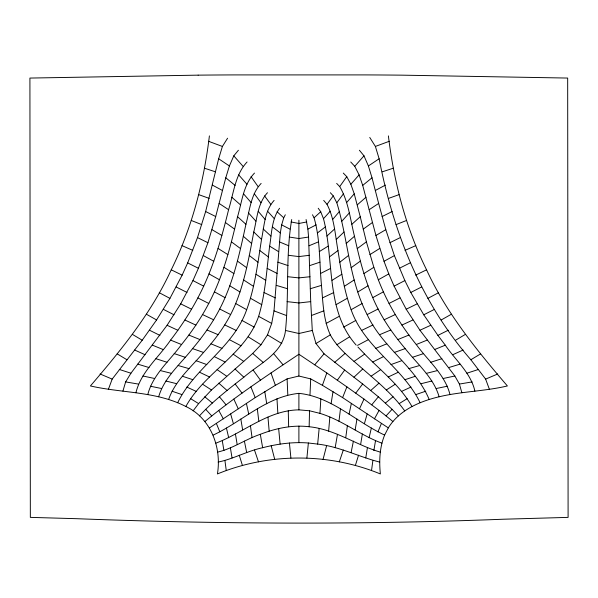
<?xml version="1.0" encoding="UTF-8"?>
<svg xmlns="http://www.w3.org/2000/svg" width="598" height="598" viewBox="0 0 598 598"><rect width="100%" height="100%" fill="white"/><g stroke="black" fill="none" stroke-linecap="round" stroke-linejoin="round"><path stroke-width="0.9" d="M215.885 443.155C243.7 432.631 267.747 410.31 298.895 409.854L298.903 393.349C331.561 396.713 355.862 421.74 384.619 435.082C379.603 447.371 379.042 460.886 380.365 473.945C328.728 452.738 269.07 452.738 217.433 473.945C221.776 447.693 210.997 418.189 185.843 406.498C156.317 391.212 122.074 393.222 90.418 385.949C121.14 350.062 151.391 313.098 171.237 269.81C191.98 227.898 203.828 182.188 209.405 135.888M384.619 435.082L388.296 427.891L342.602 397.618L322.412 385.314L310.698 378.9L298.903 376.03L298.895 220.221M380.238 452.11C356.161 444.994 334.783 429.252 309.151 426.748L309.532 410.781L298.895 409.854M199.455 415.872C212.739 401.348 228.369 389.276 243.842 377.211C259.48 363.524 282.839 353.538 285.508 330.447C289.185 293.588 285.515 256.071 291.712 219.526M309.996 394.837L310.698 378.9M381.913 443.155C360.355 435.277 342.116 420.073 319.96 413.375L320.834 398.739M193.102 410.878L198.618 403.613L211.483 389.978L252.7 353.44L260.982 344.769L267.5 334.865L271.694 323.443L274.004 310.863L280.32 232.936L281.665 224.885L283.729 217.799L285.313 214.779M328.623 431.18L329.842 417.083M379.67 462.075C358.875 456.82 339.305 446.534 317.665 444.09L319.145 428.549M306.886 458.053L308.374 442.998L317.665 444.09M185.843 406.498C204.763 372.188 245.457 354.36 258.635 316.349C265.505 293.566 266.678 269.631 269.646 246.144C271.724 233.384 271.656 219.092 279.572 208.261M338.969 421.291L340.464 408.995M371.515 470.589L372.853 460.744M345.741 437.676L347.386 425.604M177.688 402.708C194.671 367.449 233.639 347.58 246.675 309.689C254.995 287.107 257.775 263.068 261.52 239.439C264.219 226.186 264.608 210.945 274.101 200.405M331.075 403.777L333.019 391.585M365.752 457.971L367.404 447.827M360.616 444.546L362.373 433.969M355.16 429.865L356.969 419.041M373.862 450.556L375.484 440.905M335.149 447.723L337.489 434.312M168.629 399.479C175.169 380.597 191.031 367.344 203.552 352.454C216.663 337.9 228.331 321.806 235.702 303.545C245.023 280.649 249.269 256.183 253.769 232.002C257.013 218.696 257.708 203.238 267.456 192.735M351.101 452.536L353.411 441.122M349.06 414.115L351.392 403.344M158.672 396.78C164.263 377.398 180.589 364.04 192.571 348.619C205.675 333.213 217.111 316.297 225.057 297.647C235.231 274.22 240.553 249.134 245.928 224.28C249.732 210.444 250.786 194.268 261.132 183.422M108.358 389.44L112.17 379.102L142.212 340.225L156.579 319.96L169.929 298.372L182.136 275.155L187.675 262.911L197.497 237.593L205.645 211.535L218.659 158.776L222.404 146.45L227.576 138.213M369.093 437.736L371.358 428.033M147.796 394.545C152.871 374.505 169.802 360.721 181.53 344.53C194.559 328.377 205.899 310.818 214.398 291.846C225.214 267.867 231.561 242.242 237.556 216.723C241.943 201.945 243.356 184.64 254.494 173.076M135.933 392.707C140.978 371.739 158.829 357.35 170.587 340.098C183.474 323.339 194.784 305.339 203.686 286.143C214.974 261.737 222.202 235.732 228.593 209.681C233.624 193.603 235.051 174.728 247.071 161.983M122.919 391.107L125.632 381.913L130.94 373.212L167.089 325.275L180.701 303.851L192.945 280.582L198.416 268.27L207.917 242.713L215.706 216.543L225.782 177.785L229.393 165.975L233.796 155.839L238.4 150.248M323.077 459.354L326.613 445.712M364.384 423.705L367.157 413.943M355.339 465.558L358.546 455.205M339.298 461.865L343.312 450.025M322.412 385.314L326.807 372.935L298.903 354.255C266.88 375.664 234.663 396.975 204.92 421.515M342.602 397.618L346.9 386.876L326.807 372.935M377.951 431.876L381.397 423.511M359.533 408.77L363.988 399.083L346.9 386.876M374.453 418.862L379.072 410.407L363.988 399.083M388.394 135.888C393.97 182.188 405.818 227.898 426.561 269.81C446.407 313.098 476.651 350.062 507.381 385.949C484.911 391.301 461.596 391.391 439.119 396.78C433.535 377.398 417.195 364.047 405.22 348.612C392.131 333.206 380.672 316.305 372.741 297.647C364.242 277.98 359.032 257.125 354.472 236.247C350.293 219.548 348.574 201.676 339.716 186.591L346.758 176.642L343.297 173.076M388.296 427.891C399.247 410.131 419.579 401.363 439.119 396.78M337.332 380.193L344.672 370.05L324.056 353.799L315.983 343.536L312.291 330.447L310.713 301.631L308.575 237.04L307.88 229.116L306.086 219.526M429.17 399.479C415.483 366.611 381.928 347.072 367.142 314.57C349.023 279.752 348.148 239.671 336.816 202.767L343.529 193.677M420.11 402.708C403.119 367.456 364.175 347.565 351.116 309.689C344.082 290.665 341.077 270.52 337.967 250.569C335.149 235.036 334.469 218.562 327.009 204.337L333.25 195.89L330.343 192.735M355.75 393.133L362.65 383.983L344.672 370.05M371.747 404.816L378.362 396.795L362.65 383.983M332.638 219.518L339.567 211.311M314.772 364.765L324.056 353.799M346.608 202.61L354.233 193.827L350.847 184.251L346.758 176.642M461.858 392.707L459.406 384.065L454.854 375.985L419.945 330.246L406.206 309.226L394.112 286.143L388.797 273.899L384.021 261.289L375.925 235.463L362.709 185.402L359.099 174.878L354.764 166.304L363.988 155.824L359.398 150.24M350.847 184.251L359.099 174.878M356.184 345.098C325.357 310.437 334.476 260.623 323.481 218.704L330.246 211.199M341.877 221.163L349.307 212.948M379.072 410.407L386.054 415.924L392.079 409.309L378.362 396.795M336.27 239.432L344.022 231.994M353.956 377.203L362.769 368.966C377.644 381.958 393.163 394.673 404.697 410.878M326.882 236.075L334.559 229.019M362.769 368.966C351.011 358.576 337.99 348.888 330.298 334.865C323.279 319.339 322.913 302.057 321.485 285.366C319.265 262.866 320.453 239.678 314.07 217.799L320.73 211.752L318.226 208.261M351.871 224.28L360.243 216.723L354.233 193.827M370.767 390.472L378.99 383.161M357.312 204.83L366.021 197.205M346.16 243.513L354.472 236.247M334.716 362.313L345.098 353.433M385.463 403.037L393.058 396.751M362.709 185.402L372.016 177.785L368.39 165.96L363.988 155.824M339.791 262.238L348.485 255.503M317.478 232.928L325.409 226.881M329.371 256.953L337.967 250.569M357.26 248.596L366.387 241.831L360.243 216.723M363.218 229.146L372.442 222.486M351.108 267.732L360.37 261.109M354.031 361.416L364.653 354.098C381.083 370.88 400.249 385.747 411.955 406.498M371.119 376.187L380.687 369.624M209.494 427.891L255.204 397.618L275.386 385.314L287.1 378.893L298.903 376.03M368.39 165.96L379.125 158.754L375.394 146.443L369.751 137.465M369.19 209.674L378.661 203.44L372.016 177.785M344.291 286.36L354.158 279.969M386.315 389.978L395.241 384.215M363.898 273.57L373.847 267.306L366.387 241.831M213.172 435.082C241.928 421.725 266.237 396.736 298.903 393.349M369.9 254.613L379.752 248.432M332.069 280.32L341.847 274.25M336.816 344.769L349.546 336.868M319.257 251.623L328.145 246.137M399.18 403.613L407.171 398.664M315.983 343.536L330.298 334.865M357.791 291.974L368.009 285.807M379.125 158.754C393.297 232.211 421.186 302.865 470.858 359.749L480.62 353.867M455.579 340.217L465.296 334.424M375.925 235.463L385.807 229.669L378.661 203.44M336.016 304.696L347.311 298.275M441.219 319.975L451.423 314.204M449.995 394.545C444.927 374.498 427.996 360.721 416.268 344.523C400.458 324.998 387.347 303.261 378.332 279.767L388.797 273.899M351.116 309.689L362.096 303.545M384.021 261.289L394.388 255.608L385.807 229.669M343.611 327.113L355.862 320.423M372.741 297.647L383.393 291.846M326.097 323.443L339.163 316.349M375.38 190.456L385.404 185.111M427.869 298.387L438.536 292.714M357.514 345.382L368.39 339.657M394.112 286.143L404.861 280.582L394.388 255.608M307.88 229.116L316.125 224.885M367.142 314.57L378.078 309.009M404.861 280.582L410.781 292.459L423.75 314.795L434.417 309.383M320.692 273.421L330.649 268.397M389.014 303.463L399.92 297.939M410.781 292.459L421.612 286.973M372.763 362.022L383.408 356.64M399.382 268.27L410.116 262.911M382.092 216.543L392.153 211.543M423.75 314.795L437.908 335.381L448.276 330.231M389.881 242.713L400.294 237.585M406.206 309.226L417.09 303.874M415.677 275.14L426.561 269.81M217.56 452.11C232.697 448.65 245.643 439.246 260.309 434.312C275.79 428.295 292.512 424.685 309.151 426.748M361.648 330.395L373.003 324.968M322.457 297.909L333.781 292.534M384.095 319.825L395.196 314.563M388.229 377.009L398.268 372.233M401.886 325.08L412.912 319.982M419.945 330.246L430.71 325.275M401.594 391.391L410.998 387.048M452.746 354.734L463.129 350.032M404.995 250.368L415.789 245.621M379.633 334.701L390.756 329.999M470.858 359.749L485.628 379.095L497.745 373.974M309.054 245.763L318.457 241.861M375.761 348.365L386.816 343.805M397.872 339.552L408.965 335.037M434.582 349.546L445.293 345.181C455.355 360.168 470.865 372.801 474.879 391.107M416.268 344.523L427.211 340.083M396.026 224.631L406.535 220.468M218.128 462.075C233.414 458.972 247.31 450.982 262.649 447.723C277.539 443.88 292.99 441.765 308.374 442.998M311.326 315.542L323.795 310.863M375.394 146.443L389.268 141.285M390.995 364.578L401.662 360.714M388.64 198.357L399.03 194.656M394.246 352.454L405.22 348.612M416.051 394.516L425.769 391.189M309.712 265.602L319.975 262.163M412.575 357.268L423.616 353.59M405.003 379.678L415.378 376.254M382.301 171.82L393.349 168.195M466.851 373.212L478.52 369.444M430.769 362.261L441.87 358.703M448.784 367.553L460.071 364.13M310.31 288.722L321.485 285.366M408.8 368.63L419.676 365.505M426.225 373.391L437.415 370.581M421.127 383.699L431.868 381.001M312.291 330.447L298.903 333.497L285.508 330.447M443.133 378.512L454.854 375.985M436.248 388.513L447.446 386.196M306.774 221.94L298.895 223.48L291.024 221.94M459.406 384.065L472.166 381.905M308.575 237.04L298.895 238.535L289.223 237.04M309.413 255.286L298.895 256.587L288.378 255.286M310.713 301.631L298.903 302.969L287.085 301.631M309.996 276.732L298.903 277.891L287.802 276.732M198.147 75.146L29.915 78.069L30.341 517.375L76.454 518.683C218.524 524.147 360.788 524.767 502.866 519.236L568.1 517.382L567.674 78.061L401.901 75.161A175.879 5.255 0 0 0 364.115 74.907L233.87 74.914A174.108 5.218 0 0 0 198.132 75.146M125.632 381.913L138.385 384.08M150.345 386.211L161.55 388.521M142.944 375.993L154.665 378.519M309.532 410.781L319.96 413.375M160.384 370.581L171.574 373.391M165.93 381.008L176.672 383.699M178.122 365.505L188.998 368.63M276.313 285.366L287.489 288.722M137.727 364.122L149.014 367.538M155.929 358.71L167.029 362.268M119.279 369.444L130.94 373.212M204.449 168.202L215.489 171.828M182.412 376.247L192.795 379.67M174.182 353.597L185.223 357.26M277.816 262.163L288.087 265.602M172.022 391.204L181.74 394.523M192.571 348.619L203.552 352.454M198.768 194.664L209.158 198.357M196.129 360.721L206.803 364.578M208.523 141.285L222.404 146.45M274.004 310.863L286.472 315.542M191.255 220.468L201.773 224.631M188.841 335.074L199.926 339.559M170.587 340.098L181.53 344.53M152.505 345.196L163.217 349.568M210.982 343.805L222.037 348.372M279.341 241.869L288.744 245.771M207.035 329.999L218.15 334.686M100.053 373.974L112.17 379.102M182.001 245.621L192.795 250.368M134.67 350.032L145.052 354.734M184.894 320.012L195.92 325.125M186.8 387.048L196.196 391.391M167.089 325.275L177.853 330.283M202.61 314.585L213.695 319.825M264.024 292.542L275.349 297.909M199.53 372.233L209.569 377.009M224.781 324.961L236.143 330.402M171.237 269.81L182.136 275.155M197.497 237.593L207.917 242.713M180.701 303.851L191.592 309.233M205.645 211.535L215.706 216.543M149.522 330.231L159.89 335.381M187.675 262.911L198.416 268.27M267.149 268.397L277.106 273.421M176.193 286.988L187.017 292.452M214.39 356.64L225.035 362.029M197.871 297.931L208.784 303.463M219.713 309.009L230.649 314.563M163.389 309.36L174.048 314.787M281.665 224.885L289.918 229.116M192.945 280.582L203.686 286.143M229.408 339.671L241.061 345.801M159.262 292.706L169.929 298.372M212.395 185.111L222.419 190.456M258.635 316.349L271.694 323.443M214.398 291.846L225.057 297.647M241.928 320.423L254.187 327.113M203.402 255.615L213.778 261.289M235.702 303.545L246.675 309.689M209.001 273.899L219.466 279.767M146.368 314.204L156.579 319.96M250.487 298.275L261.789 304.703M211.991 229.669L221.88 235.463M132.502 334.424L142.212 340.225M117.178 353.867L126.94 359.749M229.789 285.814L240.007 291.974M267.5 334.865L281.815 343.536M269.646 246.144L278.541 251.623M190.62 398.672L198.618 403.613M248.252 336.883L260.982 344.769M255.959 274.25L265.729 280.32M218.046 248.439L227.898 254.613M223.951 267.313L233.908 273.578M243.64 279.969L253.507 286.36M202.558 384.208L211.483 389.978M219.13 203.447L228.593 209.681M218.659 158.776L229.393 165.975M217.111 369.631L226.672 376.187M233.145 354.113L243.767 361.424M237.428 261.109L246.697 267.732M225.364 222.486L234.588 229.139M231.411 241.839L240.531 248.604M259.824 250.569L268.42 256.961M272.389 226.881L280.32 232.936M249.299 255.51L258 262.245M225.782 177.785L235.096 185.395M386.054 415.924L392.879 421.515M204.733 396.758L212.327 403.037M252.7 353.44L263.083 362.321M243.319 236.255L251.631 243.521M231.762 197.22L240.463 204.845M218.808 383.161L227.031 390.472M237.556 216.723L245.928 224.28M277.068 211.752L283.729 217.799M263.232 229.019L270.909 236.083M235.021 368.973L243.842 377.211M253.769 232.002L261.52 239.439M336.667 183.414L339.716 186.591M392.079 409.309L398.343 415.872M357.955 347.064L364.653 354.098M350.727 161.983L354.764 166.304M205.719 409.309L211.744 415.924M248.491 212.955L255.922 221.17M267.553 211.199L274.318 218.704M233.796 155.839L243.02 166.319M238.692 174.878L246.952 184.259M243.55 193.834L251.175 202.625M273.749 353.799L283.033 364.765M258.231 211.318L265.168 219.518M323.697 200.405L327.009 204.337M219.429 396.795L226.051 404.809M437.908 335.381L445.293 345.181M235.149 383.991L242.048 393.133M264.548 195.89L270.789 204.337M254.262 193.685L260.982 202.774M253.126 370.057L260.474 380.201M251.033 176.649L258.082 186.591M218.719 410.407L223.346 418.862M312.485 214.772L314.07 217.799M333.25 195.89L336.816 202.767M233.811 399.083L238.258 408.778M216.401 423.511L219.847 431.876M250.898 386.884L255.204 397.618M320.73 211.752L323.481 218.704M485.628 379.095L489.441 389.44M373.847 267.306L378.332 279.767M270.999 372.943L275.386 385.314M254.486 450.025L258.493 461.865M239.245 455.205L242.452 465.558M230.641 413.943L233.407 423.705M271.186 445.712L274.714 459.354M226.433 428.033L228.698 437.736M246.406 403.344L248.731 414.108M244.388 441.122L246.697 452.536M260.309 434.312L262.649 447.723M240.822 419.041L242.639 429.865M222.314 440.905L223.936 450.556M235.425 433.969L237.182 444.546M230.387 447.827L232.046 457.971M264.787 391.593L266.73 403.785M250.413 425.604L252.064 437.676M224.945 460.744L226.276 470.589M257.334 408.987L258.829 421.291M289.417 443.006L290.905 458.053M278.653 428.549L280.126 444.097M267.956 417.083L269.175 431.18M276.979 398.746L277.846 413.382M287.1 378.893L287.802 394.837M288.273 410.789L288.647 426.748M298.895 426.105L298.895 442.602"/></g></svg>
